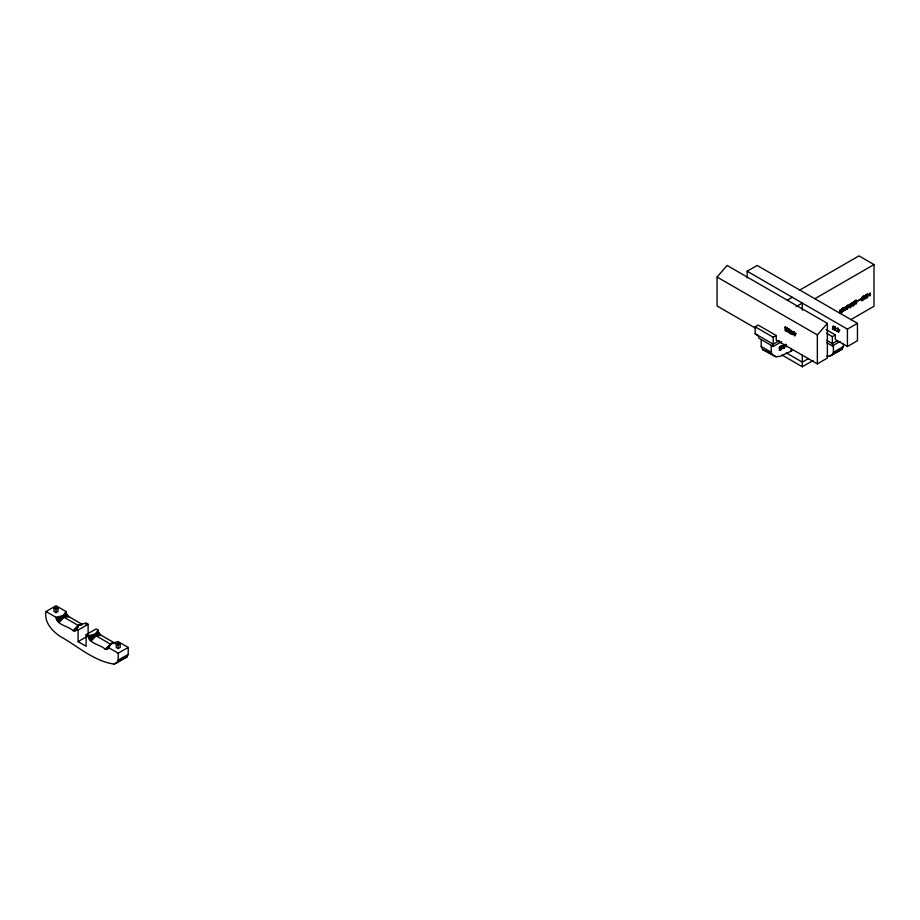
<?xml version="1.0" encoding="UTF-8"?>
<svg xmlns="http://www.w3.org/2000/svg" width="920" height="920" viewBox="0 0 920 920"><rect width="100%" height="100%" fill="white"/><g stroke="black" fill="none" stroke-linecap="round" stroke-linejoin="round"><path stroke-width="1.38" d="M867.387 294.906L867.364 297.804L868.273 295.435M862.672 299.506L862.649 300.529L863.431 297.988M843.594 310.132L843.628 308.729L842.133 309.361L842.122 308.786C843.697 307.13 840.638 309.741 841.949 311.063M843.801 310.017L843.548 308.683M794.052 332.695L793.707 334.328A3.473 2.001 60 0 1 793.005 334.88L794.293 332.833M837.706 329.072L837.361 330.717A3.473 2.001 60 0 1 836.659 331.269L837.856 330.05M844.445 309.637L844.514 307.36L843.95 307.74M837.959 329.222L838.89 330.648C837.154 333.074 839.431 332.81 838.879 330.544M795.236 334.259C792.994 337.743 797.226 335.098 794.224 333.592M88.113 624.266L78.085 630.062L78.085 641.643L86.112 646.265L86.112 634.696L88.113 635.846C89.182 643.931 100.257 644.391 105.156 649.163L107.284 649.37L111.182 643.379L118.197 641.643L128.225 647.427L128.225 654.373L126.891 657.075L114.183 664.102C93.667 661.238 77.119 645.633 59.374 635.927C51.646 630.292 44.033 621.885 46 611.535L56.028 617.32C57.097 625.404 68.172 625.865 73.071 630.637L75.198 630.844L79.085 624.852L86.112 623.116L88.113 624.266L88.113 634.558M75.854 630.096L79.085 624.852M85.882 624.312L86.112 623.116M107.939 648.623L111.182 643.379M117.967 642.838L118.197 641.643M783.46 345.609L782.817 347.921L783.46 346.46C783.529 353.05 783.989 341.136 783.46 345.517L783.115 345.816M849.988 304.819L849.344 307.13L849.988 305.67C850.045 312.259 850.517 300.357 849.988 304.738L849.631 305.026M866.755 295.182C867.272 292.606 865.605 298.54 866.744 295.274L867.721 293.606L867.606 295.826M786.623 328.049L786.749 327.451L788.152 329.015L787.669 328.659M786.83 328.256C786.703 330.878 784.944 329.383 786.611 328.129L786.209 327.899M116.863 662.86L118.197 660.169L118.197 653.211L108.169 647.427M826.7 356.074L829.38 356.224L832.048 354.993L833.394 352.291L833.394 345.345M832.048 354.993L842.076 349.197L843.421 346.506L843.421 343.723M843.548 308.027L843.168 308.338M864.42 298.413L862.511 299.598M786.209 345.172L785.783 345.667L785.783 344.344M852.541 304.75L850.793 305.854M781.942 347.266L781.632 347.53M848.401 305.152L847.918 305.52M848.217 305.9L846.181 307.165M848.47 306.486L848.159 306.751M855.634 301.484L854.588 302.174M864.236 295.975L862.672 296.976M864.179 296.493L862.822 297.367M864.328 296.861L862.592 297.953M868.112 294.4L867.606 294.779M848.332 307.843L847.331 308.51M75.198 630.844L79.016 625.244M107.284 649.37L111.101 643.77M56.028 617.32L63.043 615.583L66.056 611.535L56.028 605.74L46 611.535M88.113 635.846L95.128 634.11L98.141 630.062L96.14 628.9L86.112 634.696M74.221 631.039L78.798 625.496M106.317 649.566L110.883 644.023M755.446 328.129L717.071 305.98L717.071 277.035L727.099 265.454L827.367 323.346L827.367 358.075L817.351 363.872L776.491 340.285M817.351 363.872L817.351 334.926L827.367 323.346M59.041 622.529L64.043 617.32L69.057 616.745L81.926 624.174M73.071 630.637L78.085 625.428L81.846 624.99M91.126 641.056L96.14 635.846L101.154 635.271L114.022 642.7M105.156 649.163L110.561 644.092M791.096 330.935L791.556 330.487L791.211 330.993M66.056 611.535L66.286 612.996L63.123 616.078L56.258 618.78M98.141 630.062L98.371 631.522L95.209 634.605L88.343 637.307M57.879 621.609L63.664 617.009L67.907 615.813L69.057 616.745M89.976 640.124L95.749 635.536L100.004 634.34L101.154 635.271M785.645 327.945L786.22 328.589L785.473 327.842M779.389 348.829L779.792 348.507M779.711 349.312L780.608 348.714M846.043 306.613L846.906 305.647L846.549 306.314M845.917 308.039L846.319 307.728M846.239 308.534L847.136 307.924M846.101 309.212L847.136 308.534M866.628 296.47L867.387 295.952M842.041 311.109C842.432 313.179 847.355 305.957 843.824 307.671M790.717 330.176L789.751 330.544L789.567 333.201L790.314 331.499L792.178 332.568L790.314 331.407L790.314 330.567L792.281 331.706L790.303 330.475L791.372 330.648M54.027 608.062L56.028 606.901L58.029 608.062L58.029 611.535L56.028 612.697L54.027 611.535L54.027 608.062L56.028 609.224L58.029 608.062M56.913 620.287L66.93 614.502L67.907 615.813M78.085 641.643L86.998 636.49M88.998 638.813L99.026 633.029L100.004 634.34M747.155 277.92L747.155 271.239L757.183 265.454L857.451 323.346L857.451 340.71L847.423 346.506L835.291 339.491L835.394 334.926L826.033 329.521M116.196 643.954L118.197 642.793L120.198 643.954L120.198 647.427L118.197 648.588L116.196 647.427L116.196 643.954L118.197 645.115L120.198 643.954M118.197 653.211L128.225 647.427M118.197 660.169L128.225 654.373M114.183 664.102L124.212 658.306M799.802 290.053L858.958 255.898L874 264.58L874 306.268L850.804 319.654M787.324 300.15L792.281 297.298M779.401 340.618L773.225 344.183L755.182 333.764L755.182 326.818L758.183 325.082L776.238 335.501L776.238 340.135M796.11 306.659L802.309 303.082L802.309 310.155M814.844 298.735L874 264.58M755.182 326.818L773.225 337.237L776.238 335.501M755.182 333.764L758.08 335.823L759.184 338.399L773.225 346.506L781.644 341.642M795.65 333.523L796.191 333.925L793.005 332.085M846.768 306.188L848.067 304.98L847.699 305.647M850.206 304.704L851.483 302.99L851.391 305.417M861.948 297.884L862.592 297.597L861.948 297.976M846.515 307.717L847.136 307.257M847.331 307.234L847.964 306.774M863.431 297.896L862.672 299.425M847.331 307.901L848.654 307.142L848.159 306.026M855.565 303.163L854.657 303.692L855.565 303.255M862.856 298.85L864.202 297.988M780.24 346.886L781.54 345.759L781.172 346.909L780.24 346.978M781.39 346.219L782.356 345.747L781.39 346.311M783.679 345.483L784.645 344.908M779.987 348.496L780.608 348.036M780.804 348.013L781.436 347.565M780.804 348.691L782.126 347.921L781.632 346.805C782.897 345.978 777.86 347.852 779.792 349.186M786.462 345.368L784.127 346.771L784.645 345M780.608 349.312L779.148 350.163L780.608 349.404M780.804 349.197L782.322 348.416L780.804 349.289M792.074 350.669L780.85 356.109L776.031 356.81L762.795 349.738L761.196 346.506L761.196 339.549M835.107 327.025L835.601 327.405L834.198 326.508M834.854 327.37L835.314 327.727L834.198 327.002M839.304 329.912L839.845 330.315L836.659 328.474M826.539 333.281L832.381 336.662L835.394 334.926M747.155 271.239L847.423 329.13L857.451 323.346M837.326 340.756L832.381 343.608L826.539 340.228M808.473 358.57L802.309 362.135L786.266 352.866M826.815 342.711L832.381 345.92L840.075 341.481M781.85 354.959L802.309 366.758L813.13 360.513M833.394 352.291L843.421 346.506M829.38 356.224L842.076 349.197M125.108 657.904L126.891 657.075M112.47 643.586L115.218 643.206M854.68 302.726L854.45 304.347L854.657 302.818C856.612 300.035 855.416 305.681 855.565 302.3M784.956 327.635L785.277 330.659L785.933 328.82L785.266 326.623L785.277 327.727M78.476 625.565L64.043 617.32L63.043 615.583M762.795 349.738L764.934 350.589M833.083 325.945L833.991 327.37L832.45 326.623L835.877 328.555L833.991 326.381M833.324 326.589L833.991 326.968M850.758 304.359L851.172 305.543M717.071 277.035L817.351 334.926M786.462 328.877L787.658 330.74L787.646 329.774L788.313 330.211L787.117 328.428M786.439 329.36L787.439 329.947M786.439 329.452L787.439 330.027M786.439 329.877L787.439 330.544M790.682 333.5L791.694 334.178M761.196 346.506L771.224 352.291L772.823 355.534M766.004 351.014L776.031 356.81M110.17 643.954L96.14 635.846L95.128 634.11M76.084 628.9L78.085 630.062M787.462 329.452L787.048 328.382M98.371 631.522L99.026 633.029M66.286 612.996L66.93 614.502M842.168 310.96L842.156 310.293C843.617 309.097 841.662 310.925 842.133 309.442L843.318 307.717L843.168 308.901M864.018 297.045L863.822 295.665L863.834 297.148M863.615 297.367L863.615 298.873M863.431 297.471L863.431 298.977M863.224 297.505L863.018 296.113L863.04 297.608M852.311 304.888L852.081 302.484L851.391 304.002L852.092 303.68L852.092 305.014M847.964 306.141L847.964 307.452M847.331 306.498L847.113 309.499L847.136 306.613M847.423 329.13L847.423 346.506M846.515 306.969L846.515 308.28M846.319 307.084L846.319 308.395M843.122 310.385L842.915 309.407L842.915 310.5M832.381 336.662L832.381 345.92M802.309 355.189L802.309 366.758M791.28 348.484L791.28 351.129M787.106 330.349L786.795 331.625L786.887 330.222M781.436 348.231L781.436 346.921L780.585 350.278L780.608 347.403L779.987 349.071M773.225 337.237L773.225 346.506M771.224 345.345L771.224 352.291M118.197 645.115L118.197 648.588M56.028 609.224L56.028 612.697M870.331 293.952C869.676 300.196 870.044 289.547 870.331 293.952M789.176 330.878L789.394 333.04L789.164 328.842L789.084 330.452A6.405 3.703 60 0 1 788.589 331.579L789.176 330.878M861.764 298.988C861.775 305.244 862.224 293.836 861.764 297.988L861.143 300.391L861.764 298.988M865.755 297.884L865.743 298.747L866.076 294.365L865.076 297.298L865.755 296.01L865.755 297.884M790.487 333.155L790.475 333.764L790.682 332.971L791.694 333.558C792.706 335.903 791.039 331.349 790.487 333.155M853.714 304.704L853.679 305.659L853.921 301.794C860.096 295.389 854.358 310.845 856.382 300.368L853.691 301.656L853.714 304.704M835.555 330.556L834.543 329.325L835.555 330.556M839.902 311.328C840.132 316.468 840.512 305.75 839.902 311.328M864.386 299.115L863.661 299.586L864.317 297.229L864.386 299.115M786.358 346.633L785.427 346.23L786.358 346.633M852.886 305.842L851.954 305.44L852.886 305.842M844.939 310.431L843.72 310.373L844.939 310.431M794.581 332.546L794.052 331.729L794.581 332.546M838.246 328.923L837.706 328.118L838.246 328.923M791.913 331.913L791.464 331.303L791.913 331.913M834.198 329.82C832.968 329.578 834.083 329.877 833.991 328.762C830.07 326.186 838.074 328.589 833.394 328.302L835.418 329.429L834.198 328.865L834.198 329.82M789.831 331.384L789.383 330.809L789.831 331.384M788.13 331.924L787.37 330.82L788.13 331.924M791.418 331.821L790.349 331.303L791.418 331.821M784.863 346.438L783.897 348.358L784.863 346.438M851.391 305.647L850.425 307.579L851.391 305.647M842.685 310.868L841.605 312.662L842.685 310.868M860.545 299.138L857.279 301.288L860.545 299.138M780.379 346.438L780.022 347.599L779.079 347.553L780.379 346.438M786.347 330.199L785.599 330.774L786.347 330.199M833.416 328.647L832.416 329.096L833.416 328.647M791.671 332.396L790.521 331.924L791.671 332.396M785.565 344.379L784.863 346.207L785.565 344.459M791.717 332.867L790.498 332.35L791.717 332.867M788.854 329.762L788.854 329.762"/></g></svg>
